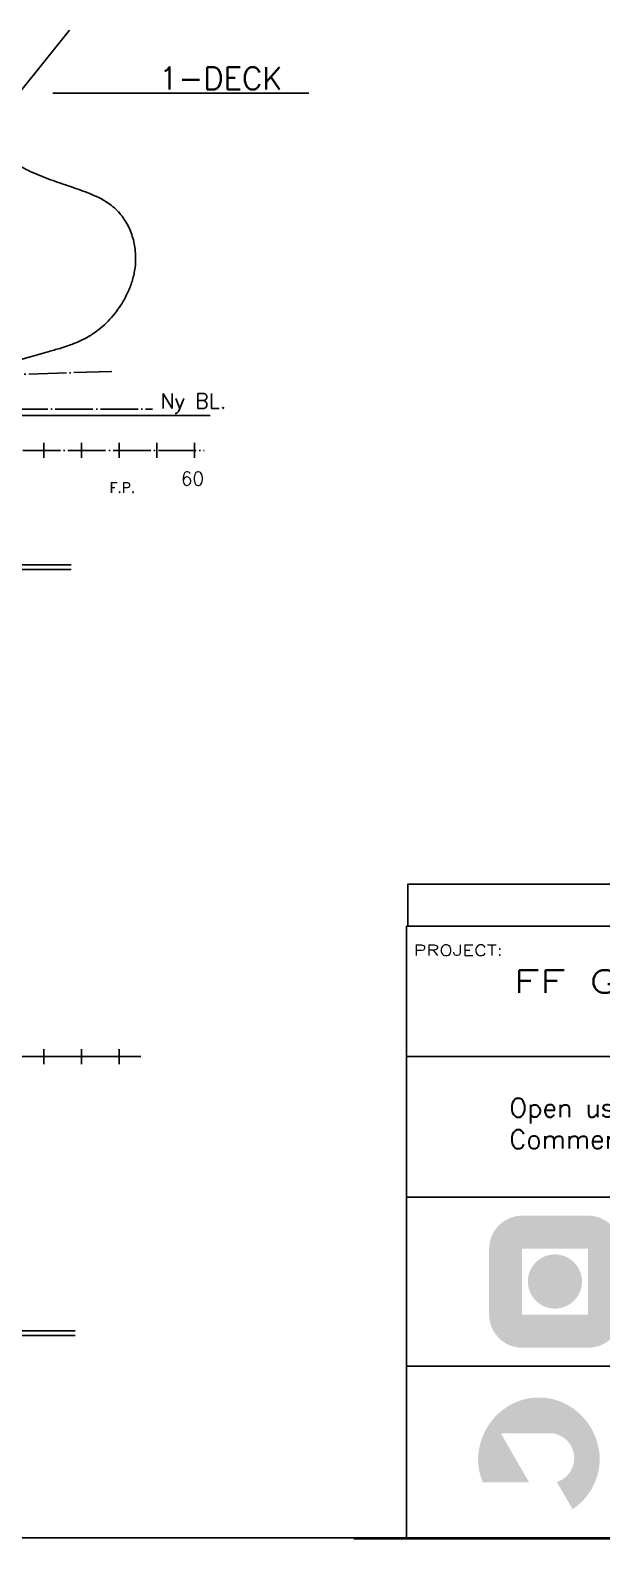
# Model space of a CAD drawing. Header units: millimetres. Extents: x -1766 to 57634, y -706 to 41248.
# Drawn here: x 35139 to 42727, y -14 to 20005 of the extents above; entities that cross this region are included whole.
import ezdxf
from ezdxf.enums import TextEntityAlignment as Align

# ---------------------------------------------------------------- set-up
doc = ezdxf.new("R2010")
doc.units = ezdxf.units.MM
doc.header["$LTSCALE"] = 200
doc.linetypes.add('0', pattern=[0])
doc.linetypes.add('CENTER', pattern=[3, 2.5, -0.25, 0, -0.25])
for name, color, linetype in [('I0CO2', 2, 'Continuous'), ('LASTLUKE', 1, 'Continuous'), ('S0CE1', 1, 'CENTER'), ('S0CO1', 1, 'Continuous'), ('S0CO3', 3, 'Continuous'), ('U0CO1', 1, 'Continuous')]:
    doc.layers.add(name, color=color, linetype=linetype)
doc.layers.add('Layer 1', color=1, linetype='Continuous', true_color=0xff0000)
doc.styles.add('18', font='romans', dxfattribs={"height": 180})
doc.styles.add('25', font='romans', dxfattribs={"height": 250})
doc.styles.add('ROMANS', font='romans', dxfattribs={"height": 100})

# ---------------------------------------------------------------- blocks, each defined once
blk = doc.blocks.new('A$C64097268')
at = {"layer": 'LASTLUKE', "color": 2}
for p, q in [((33000, -100), (33000, 100)), ((33500, -100), (33500, 100)), ((34000, -100), (34000, 100)), ((34500, -100), (34500, 100)), ((35000, -100), (35000, 100))]:
    blk.add_line(p, q, dxfattribs=at)
at = {"layer": 'S0CE1'}
blk.add_line((-2084, 0), (35129, 0), dxfattribs=at)
at = {"layer": 'LASTLUKE', "color": 2, "style": '18'}
blk.add_text('60', height=180, dxfattribs=at).set_placement((34820, -464))
blk = doc.blocks.new('A2')
at = {"color": 7}
blk.add_line((58693.697862, 706.30202), (1765.75505, 706.30202), dxfattribs=at)
blk = doc.blocks.new('A$C4F4610A3')
at = {"layer": 'LASTLUKE', "color": 2}
for p, q in [((33000, -100), (33000, 100)), ((33500, -100), (33500, 100)), ((34000, -100), (34000, 100))]:
    blk.add_line(p, q, dxfattribs=at)
at = {"layer": 'S0CE1'}
blk.add_line((-2084, 0), (34238, 0), dxfattribs=at)
blk = doc.blocks.new('A$Ce4b58fa5')
at = {"layer": 'Layer 1', "true_color": 0x0091b3, "extrusion": (0, 0, -1)}
blk.add_hatch(color=142, dxfattribs=at).paths.add_polyline_path([(-25.66, 13.38), (-25.65, 13.12), (-25.64, 12.87), (-25.61, 12.61), (-25.58, 12.36), (-25.54, 12.11), (-25.49, 11.87), (-25.44, 11.63), (-25.38, 11.39), (-25.31, 11.15), (-25.23, 10.92), (-25.15, 10.69), (-25.06, 10.46), (-24.97, 10.24), (-24.86, 10.02), (-24.75, 9.8), (-24.64, 9.59), (-24.52, 9.38), (-24.39, 9.17), (-24.26, 8.97), (-24.12, 8.78), (-23.97, 8.58), (-23.82, 8.4), (-23.67, 8.21), (-23.51, 8.03), (-23.34, 7.86), (-23.17, 7.69), (-23, 7.53), (-22.82, 7.37), (-22.63, 7.22), (-22.44, 7.07), (-22.25, 6.93), (-22.05, 6.79), (-19.96, 10.4), (-20.03, 10.42), (-20.09, 10.44), (-20.15, 10.47), (-20.21, 10.49), (-20.27, 10.52), (-20.33, 10.54), (-20.39, 10.57), (-20.45, 10.6), (-20.5, 10.63), (-20.56, 10.66), (-20.62, 10.69), (-20.67, 10.73), (-20.73, 10.76), (-20.78, 10.79), (-20.84, 10.83), (-20.89, 10.87), (-20.94, 10.91), (-20.99, 10.95), (-21.04, 10.99), (-21.09, 11.03), (-21.14, 11.07), (-21.19, 11.11), (-21.23, 11.16), (-21.28, 11.2), (-21.33, 11.25), (-21.37, 11.29), (-21.41, 11.34), (-21.46, 11.39), (-21.5, 11.44), (-21.54, 11.49), (-21.58, 11.54), (-21.62, 11.59), (-21.66, 11.64), (-21.69, 11.69), (-21.73, 11.75), (-21.76, 11.8), (-21.8, 11.86), (-21.83, 11.91), (-21.86, 11.97), (-21.89, 12.03), (-21.92, 12.08), (-21.95, 12.14), (-21.98, 12.2), (-22, 12.26), (-22.03, 12.32), (-22.05, 12.38), (-22.08, 12.44), (-22.1, 12.5), (-22.12, 12.57), (-22.14, 12.63), (-22.15, 12.69), (-22.17, 12.76), (-22.19, 12.82), (-22.2, 12.89), (-22.21, 12.95), (-22.22, 13.02), (-22.24, 13.09), (-22.24, 13.15), (-22.25, 13.22), (-22.26, 13.29), (-22.26, 13.36), (-22.27, 13.42), (-22.27, 13.49), (-22.27, 13.56), (-22.27, 13.64), (-22.27, 13.71), (-22.26, 13.79), (-22.26, 13.86), (-22.25, 13.93), (-22.24, 14.01), (-22.23, 14.08), (-22.22, 14.15), (-22.2, 14.22), (-22.19, 14.29), (-22.17, 14.36), (-22.15, 14.44), (-22.13, 14.51), (-22.11, 14.58), (-22.09, 14.64), (-22.06, 14.71), (-22.04, 14.78), (-22.01, 14.85), (-21.98, 14.91), (-21.95, 14.98), (-21.92, 15.04), (-21.89, 15.11), (-21.85, 15.17), (-21.82, 15.23), (-21.78, 15.29), (-21.74, 15.35), (-21.71, 15.41), (-21.67, 15.47), (-21.62, 15.53), (-21.58, 15.59), (-21.54, 15.64), (-21.49, 15.7), (-21.45, 15.75), (-21.4, 15.8), (-21.35, 15.86), (-21.3, 15.91), (-21.25, 15.96), (-21.2, 16), (-21.15, 16.05), (-21.09, 16.1), (-21.04, 16.14), (-20.98, 16.19), (-20.92, 16.23), (-20.87, 16.27), (-20.81, 16.31), (-20.75, 16.35), (-20.69, 16.39), (-20.63, 16.43), (-20.57, 16.46), (-20.5, 16.5), (-20.44, 16.53), (-20.38, 16.56), (-20.31, 16.59), (-20.24, 16.62), (-20.18, 16.65), (-20.11, 16.67), (-20.04, 16.7), (-19.97, 16.72), (-19.9, 16.74), (-19.83, 16.76), (-19.76, 16.78), (-19.69, 16.8), (-19.62, 16.81), (-19.55, 16.83), (-19.47, 16.84), (-19.4, 16.85), (-19.33, 16.86), (-19.25, 16.87), (-19.18, 16.87), (-19.1, 16.88), (-19.03, 16.88), (-18.95, 16.88), (-12.52, 16.88), (-13.33, 15.47), (-16.29, 10.35), (-10.15, 10.35), (-10.08, 10.53), (-10.01, 10.7), (-9.95, 10.88), (-9.89, 11.07), (-9.83, 11.25), (-9.78, 11.43), (-9.73, 11.62), (-9.69, 11.81), (-9.65, 12), (-9.61, 12.19), (-9.58, 12.39), (-9.56, 12.58), (-9.54, 12.78), (-9.52, 12.98), (-9.51, 13.18), (-9.51, 13.38), (-9.51, 13.58), (-9.52, 13.79), (-9.54, 13.99), (-9.56, 14.19), (-9.58, 14.4), (-9.61, 14.59), (-9.65, 14.79), (-9.69, 14.99), (-9.73, 15.18), (-9.77, 15.38), (-9.83, 15.57), (-9.88, 15.76), (-9.94, 15.94), (-10, 16.13), (-10.07, 16.31), (-10.14, 16.49), (-10.22, 16.67), (-10.3, 16.85), (-10.38, 17.02), (-10.47, 17.2), (-10.56, 17.37), (-10.65, 17.53), (-10.75, 17.7), (-10.85, 17.86), (-10.96, 18.02), (-11.07, 18.18), (-11.18, 18.33), (-11.29, 18.48), (-11.41, 18.63), (-11.53, 18.78), (-11.66, 18.92), (-11.78, 19.06), (-11.92, 19.2), (-12.05, 19.33), (-12.19, 19.46), (-12.33, 19.59), (-12.47, 19.71), (-12.61, 19.83), (-12.76, 19.95), (-12.91, 20.06), (-13.06, 20.17), (-13.22, 20.28), (-13.38, 20.38), (-13.54, 20.48), (-13.7, 20.58), (-13.87, 20.67), (-14.03, 20.76), (-14.2, 20.84), (-14.37, 20.92), (-14.55, 21), (-14.72, 21.07), (-14.9, 21.14), (-15.08, 21.2), (-15.26, 21.26), (-15.45, 21.31), (-15.63, 21.36), (-15.82, 21.41), (-16.01, 21.45), (-16.2, 21.49), (-16.39, 21.52), (-16.58, 21.55), (-16.78, 21.57), (-16.97, 21.59), (-17.17, 21.6), (-17.38, 21.61), (-17.58, 21.61), (-17.79, 21.61), (-18, 21.6), (-18.2, 21.59), (-18.39, 21.57), (-18.59, 21.55), (-18.78, 21.52), (-18.97, 21.49), (-19.16, 21.45), (-19.35, 21.41), (-19.54, 21.36), (-19.72, 21.31), (-19.91, 21.26), (-20.09, 21.2), (-20.27, 21.14), (-20.45, 21.07), (-20.62, 21), (-20.79, 20.92), (-20.97, 20.84), (-21.14, 20.76), (-21.3, 20.67), (-21.47, 20.58), (-21.63, 20.48), (-21.79, 20.38), (-21.95, 20.28), (-22.11, 20.17), (-22.26, 20.06), (-22.41, 19.95), (-22.56, 19.83), (-22.7, 19.71), (-22.84, 19.59), (-22.98, 19.46), (-23.12, 19.33), (-23.25, 19.2), (-23.38, 19.06), (-23.51, 18.92), (-23.64, 18.78), (-23.76, 18.63), (-23.88, 18.48), (-23.99, 18.33), (-24.1, 18.18), (-24.21, 18.02), (-24.32, 17.86), (-24.42, 17.7), (-24.52, 17.53), (-24.61, 17.37), (-24.7, 17.2), (-24.79, 17.02), (-24.87, 16.85), (-24.95, 16.67), (-25.03, 16.49), (-25.1, 16.31), (-25.17, 16.13), (-25.23, 15.94), (-25.29, 15.76), (-25.34, 15.57), (-25.39, 15.38), (-25.44, 15.18), (-25.48, 14.99), (-25.52, 14.79), (-25.56, 14.59), (-25.59, 14.4), (-25.61, 14.19), (-25.63, 13.99), (-25.65, 13.79), (-25.66, 13.58)], flags=0)
blk = doc.blocks.new('TF-2')
at = {"true_color": 0x00509e, "transparency": 33554687}
h = blk.add_hatch(color=154, dxfattribs=at)
h.paths.add_polyline_path([(-148.88, 32.87), (-157.64, 32.87), (-158, 32.86), (-158.35, 32.82), (-158.69, 32.75), (-159.02, 32.65), (-159.34, 32.53), (-159.65, 32.38), (-159.94, 32.22), (-160.22, 32.03), (-160.49, 31.82), (-160.73, 31.59), (-160.96, 31.34), (-161.17, 31.08), (-161.36, 30.8), (-161.53, 30.51), (-161.67, 30.2), (-161.79, 29.88), (-161.89, 29.55), (-161.96, 29.21), (-162, 28.85), (-162.02, 28.5), (-162.02, 19.73), (-162, 19.38), (-161.96, 19.02), (-161.89, 18.68), (-161.79, 18.35), (-161.67, 18.03), (-161.53, 17.72), (-161.36, 17.43), (-161.17, 17.15), (-160.96, 16.89), (-160.73, 16.64), (-160.49, 16.41), (-160.22, 16.2), (-159.94, 16.01), (-159.65, 15.85), (-159.34, 15.7), (-159.02, 15.58), (-158.69, 15.49), (-158.35, 15.42), (-158, 15.37), (-157.64, 15.36), (-148.88, 15.36), (-148.52, 15.37), (-148.17, 15.42), (-147.83, 15.49), (-147.49, 15.58), (-147.17, 15.7), (-146.87, 15.85), (-146.57, 16.01), (-146.29, 16.2), (-146.03, 16.41), (-145.78, 16.64), (-145.55, 16.89), (-145.35, 17.15), (-145.16, 17.43), (-144.99, 17.72), (-144.84, 18.03), (-144.72, 18.35), (-144.63, 18.68), (-144.56, 19.02), (-144.52, 19.38), (-144.5, 19.73), (-144.5, 28.5), (-144.52, 28.85), (-144.56, 29.21), (-144.63, 29.55), (-144.72, 29.88), (-144.84, 30.2), (-144.99, 30.51), (-145.16, 30.8), (-145.35, 31.08), (-145.55, 31.34), (-145.78, 31.59), (-146.03, 31.82), (-146.29, 32.03), (-146.57, 32.22), (-146.87, 32.38), (-147.17, 32.53), (-147.49, 32.65), (-147.83, 32.75), (-148.17, 32.82), (-148.52, 32.86)])
h.paths.add_polyline_path([(-148.88, 19.73), (-157.64, 19.73), (-157.64, 28.5), (-148.88, 28.5)])
blk.add_hatch(color=154, dxfattribs=at).paths.add_polyline_path([(-153.29, 27.74), (-153.58, 27.73), (-153.87, 27.69), (-154.15, 27.63), (-154.42, 27.56), (-154.69, 27.46), (-154.94, 27.34), (-155.18, 27.2), (-155.41, 27.05), (-155.63, 26.87), (-155.83, 26.69), (-156.02, 26.48), (-156.19, 26.27), (-156.34, 26.04), (-156.48, 25.8), (-156.6, 25.54), (-156.7, 25.28), (-156.78, 25.01), (-156.83, 24.73), (-156.87, 24.44), (-156.88, 24.15), (-156.87, 23.85), (-156.83, 23.56), (-156.78, 23.28), (-156.7, 23.01), (-156.6, 22.75), (-156.48, 22.49), (-156.34, 22.25), (-156.19, 22.02), (-156.02, 21.81), (-155.83, 21.6), (-155.63, 21.42), (-155.41, 21.25), (-155.18, 21.09), (-154.94, 20.95), (-154.69, 20.83), (-154.42, 20.74), (-154.15, 20.66), (-153.87, 20.6), (-153.58, 20.56), (-153.29, 20.55), (-152.99, 20.56), (-152.7, 20.6), (-152.42, 20.66), (-152.15, 20.74), (-151.89, 20.83), (-151.64, 20.95), (-151.4, 21.09), (-151.17, 21.25), (-150.95, 21.42), (-150.75, 21.6), (-150.56, 21.81), (-150.39, 22.02), (-150.23, 22.25), (-150.1, 22.49), (-149.98, 22.75), (-149.88, 23.01), (-149.8, 23.28), (-149.74, 23.56), (-149.71, 23.85), (-149.69, 24.15), (-149.71, 24.44), (-149.74, 24.73), (-149.8, 25.01), (-149.88, 25.28), (-149.98, 25.54), (-150.1, 25.8), (-150.23, 26.04), (-150.39, 26.27), (-150.56, 26.48), (-150.75, 26.69), (-150.95, 26.87), (-151.17, 27.05), (-151.4, 27.2), (-151.64, 27.34), (-151.89, 27.46), (-152.15, 27.56), (-152.42, 27.63), (-152.7, 27.69), (-152.99, 27.73)])
at = {"color": 4, "transparency": 33554687}
for p, q in [((-5, 71.28), (-173, 71.28)), ((-173, -10), (-173, 71.28)), ((-173, 54), (-5, 54)), ((-172.84, 35.34), (-4.84, 35.34)), ((-173, 12.91), (-5, 12.91))]:
    blk.add_line(p, q, dxfattribs=at)
at = {"color": 1, "transparency": 33554687}
blk.add_line((-180, -10), (-5, -10), dxfattribs=at)
at = {"transparency": 33554687}
blk.add_blockref('A$Ce4b58fa5', (-173, -12.86), dxfattribs=at)
at = {"color": 1, "transparency": 33554687, "style": 'ROMANS', "width": 1.35}
blk.add_text('PROJECT:', height=1.4, dxfattribs=at).set_placement((-172.04, 67.4))
at = {"color": 4, "transparency": 33554687, "style": 'ROMANS', "width": 1.5}
for tag, p in [('PROSJ', (-123.51, 63.95)), ('DRAWING', (-122.32, 57.82))]:
    blk.add_attdef(tag, text='', height=3, dxfattribs=at).set_placement(p, align=Align.MIDDLE)
at = {"color": 4, "transparency": 33554687, "style": 'ROMANS'}
for tag, p in [('SCALE', (-61.64, 63.22)), ('SHEET', (-28.61, 63.08))]:
    blk.add_attdef(tag, text='', height=2, dxfattribs=at).set_placement(p, align=Align.MIDDLE)

msp = doc.modelspace()

# ---------------------------------------------------------------- linework, layer by layer
at = {"layer": 'S0CE1'}
for p, q in [((36219.505, 15477.517), (34200.693, 15407.662)), ((36221.484, 15477.517), (34202.673, 15407.662)), ((19269.505, 14977.527), (36762.056, 14977.527)), ((4097.922, 6384.531), (36607.08, 6384.531))]:
    msp.add_line(p, q, dxfattribs=at)
at = {"layer": 'S0CE1', "color": 6, "linetype": '0'}
msp.add_line((616.039, 14891.012), (37526.919, 14891.012), dxfattribs=at)
at = {"layer": 'S0CO1'}
msp.add_lwpolyline([(48786.137, 8673.198), (40153.744, 8673.198), (40153.744, 8113.198), (48786.137, 8113.198)], close=True, dxfattribs=at)
at = {"layer": 'S0CO3'}
for p, q in [((32833.705, 12907.694), (35683.252, 12907.694)), ((32833.705, 12846.177), (35683.252, 12846.177)), ((32435.39, 2744.125), (35736.655, 2744.125)), ((32435.39, 2682.609), (35736.655, 2682.609))]:
    msp.add_line(p, q, dxfattribs=at)
msp.add_lwpolyline([(35939.505, 17832.517, 0.014242), (35675.366, 17928.15, -0.007742), (35410.007, 18020.342, -0.018723), (35150.046, 18126.382, -0.040756), (34904.505, 18262.517, -0.024159), (34822.548, 18323.029, -0.054071), (34751.008, 18395.564, -0.068912), (34699.44, 18482.994, -0.099164), (34679.505, 18582.517, -0.071149), (34697.567, 18708.847, -0.046315), (34744.505, 18827.517, -0.030761), (34799.393, 18921.046, -0.016477), (34862.862, 19008.98, -0.009349), (34930.809, 19093.552, 0.004923), (34999.505, 19177.517), (35662.644, 20004.507)], format="xyb", dxfattribs=at)
at = {"layer": 'S0CO3', "flags": 128}
msp.add_lwpolyline([(35359.505, 15732.517), (35359.505, 15732.517, 0.004439), (35516.475, 15776.857, 0.016362), (35671.467, 15827.686, 0.022313), (35822.001, 15890.309, 0.034237), (35964.505, 15969.517, 0.057672), (36174.68, 16143.327, 0.048581), (36343.505, 16357.517, 0.028422), (36423.829, 16499.903, 0.034209), (36485.739, 16651.206, 0.037115), (36525.505, 16809.707, 0.042923), (36539.505, 16972.517, 0.048516), (36520.149, 17171.548, 0.054965), (36460.344, 17362.365, 0.05818), (36359.36, 17534.792, 0.064678), (36219.505, 17677.517, 0.046818), (36084.723, 17764.442, 0.020439), (35939.505, 17832.517)], format="xyb", dxfattribs=at)
at = {"layer": 'S0CO3'}
msp.add_lwpolyline([(34164.102, 15397.503), (34164.505, 15397.517), (35359.505, 15732.517)], dxfattribs=at)
at = {"layer": 'U0CO1'}
msp.add_line((35439.889, 19170.346), (38839.474, 19170.346), dxfattribs=at)

# ---------------------------------------------------------------- block references
for name, p in [('A2', (-1765.755, -706.302)), ('A$C64097268', (2319.505, 14428.328))]:
    msp.add_blockref(name, p)
at = {"layer": 'S0CO1'}
ref = msp.add_blockref('TF-2', (57433.744, 985.591), dxfattribs=dict(at, xscale=100, yscale=100, zscale=100))
ref.add_attrib('PROSJ', 'FF GUNNERUS -LNVZ-', dxfattribs={"layer": '0', "color": 4, "transparency": 33554687, "height": 300, "style": 'ROMANS', "width": 1.5}).set_placement((45083.224, 7380.539), align=Align.MIDDLE)
msp.add_blockref('A$C4F4610A3', (2319.505, 6384.531), dxfattribs=at)

# ---------------------------------------------------------------- texts
at = {"color": 6, "insert": (36868.677, 15183.947), "char_height": 200, "attachment_point": 1, "style": 'ROMANS'}
msp.add_mtext_dynamic_manual_height_columns('Ny BL.', width=3720.80349, gutter_width=1000, heights=[0], dxfattribs=at)
at = {"color": 1, "transparency": 33554687, "insert": (41500, 5829.919), "char_height": 250, "width": 14020.59547, "attachment_point": 1, "style": 'ROMANS'}
msp.add_mtext('{\\Fromans|c129;O}pen use for research/teaching and other non-commercial activities\\P{\\Fromans|c129;Commercial use is not permitted without approval} ({\\Fromans|c129;CC BY-}NC{\\Fromans|c129; 4.0})', dxfattribs=at)
at = {"layer": 'I0CO2', "style": '18'}
for p in [(36191.848, 13866.532), (36193.828, 13866.532)]:
    msp.add_text('F.P.', height=135, dxfattribs=at).set_placement(p)
at = {"layer": 'S0CO3', "style": '25'}
msp.add_text('1-DECK', height=298.8281, dxfattribs=at).set_placement((36849.719, 19216.461))

doc.saveas('drawing.dxf')
